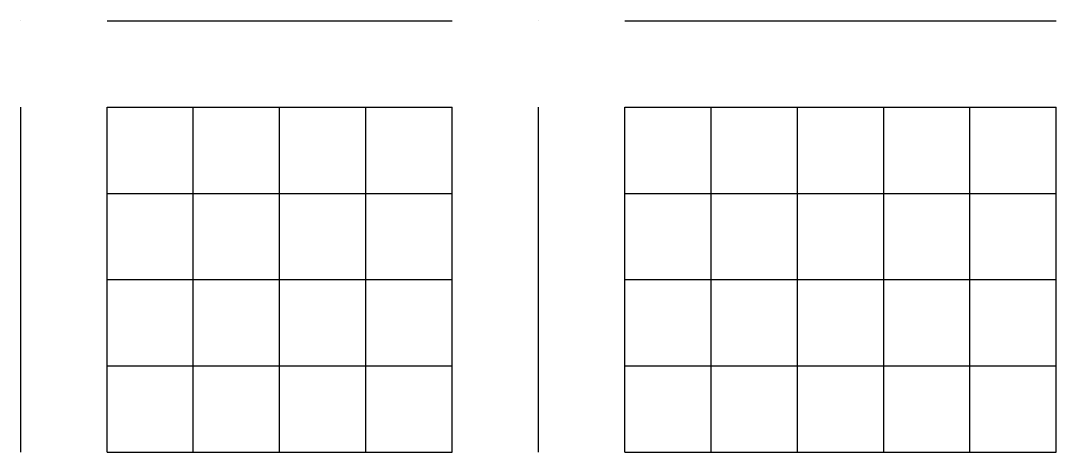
# Model space of a CAD drawing. Header units: millimetres. Extents: x 6 to 745025, y -1528 to 119936.
# Drawn here: x 178.068 to 178.576, y 109.573 to 109.784 of the extents above; entities that cross this region are included whole.
import ezdxf

# ---------------------------------------------------------------- set-up
doc = ezdxf.new("R2010")
doc.units = ezdxf.units.MM
doc.header["$MEASUREMENT"] = 0
doc.layers.get('0').update_dxf_attribs({"linetype": 'CONTINUOUS'})

msp = doc.modelspace()

# ---------------------------------------------------------------- linework, layer by layer
at = {"color": 0, "linetype": 'Continuous', "lineweight": 25, "true_color": 0x000005}
for p, q in [((178.06811, 109.78444), (178.06811, 109.78444)), ((178.06811, 109.78444), (178.06811, 109.78444)), ((178.06811, 109.78444), (178.06811, 109.78444)), ((178.06811, 109.78444), (178.06811, 109.78444)), ((178.06811, 109.78444), (178.06811, 109.78444)), ((178.06811, 109.78444), (178.06811, 109.78444)), ((178.06811, 109.78444), (178.06811, 109.78444)), ((178.06811, 109.78444), (178.06811, 109.78444)), ((178.06811, 109.78444), (178.06811, 109.78444)), ((178.06811, 109.78444), (178.06811, 109.78444)), ((178.06811, 109.78444), (178.06811, 109.78444)), ((178.06811, 109.78444), (178.06811, 109.78444)), ((178.06811, 109.78444), (178.06811, 109.78444)), ((178.06811, 109.78444), (178.06811, 109.78444)), ((178.11044, 109.78444), (178.11044, 109.78444)), ((178.11044, 109.78444), (178.11044, 109.78444)), ((178.11044, 109.78444), (178.11044, 109.78444)), ((178.11044, 109.78444), (178.11044, 109.78444)), ((178.11044, 109.78444), (178.11044, 109.78444)), ((178.11044, 109.78444), (178.11044, 109.78444)), ((178.11044, 109.78444), (178.11044, 109.78444)), ((178.11044, 109.78444), (178.11044, 109.78444)), ((178.15277, 109.78444), (178.15277, 109.78444)), ((178.15277, 109.78444), (178.15277, 109.78444)), ((178.15277, 109.78444), (178.15277, 109.78444)), ((178.15277, 109.78444), (178.15277, 109.78444)), ((178.15277, 109.78444), (178.15277, 109.78444)), ((178.15277, 109.78444), (178.15277, 109.78444)), ((178.15277, 109.78444), (178.15277, 109.78444)), ((178.19511, 109.78444), (178.19511, 109.78444)), ((178.19511, 109.78444), (178.19511, 109.78444)), ((178.19511, 109.78444), (178.19511, 109.78444)), ((178.19511, 109.78444), (178.19511, 109.78444)), ((178.19511, 109.78444), (178.19511, 109.78444)), ((178.19511, 109.78444), (178.19511, 109.78444)), ((178.19511, 109.78444), (178.19511, 109.78444)), ((178.23744, 109.78444), (178.23744, 109.78444)), ((178.23744, 109.78444), (178.23744, 109.78444)), ((178.23744, 109.78444), (178.23744, 109.78444)), ((178.23744, 109.78444), (178.23744, 109.78444)), ((178.23744, 109.78444), (178.23744, 109.78444)), ((178.23744, 109.78444), (178.23744, 109.78444)), ((178.23744, 109.78444), (178.23744, 109.78444)), ((178.27977, 109.78444), (178.27977, 109.78444)), ((178.27977, 109.78444), (178.27977, 109.78444)), ((178.27977, 109.78444), (178.27977, 109.78444)), ((178.27977, 109.78444), (178.27977, 109.78444)), ((178.27977, 109.78444), (178.27977, 109.78444)), ((178.27977, 109.78444), (178.27977, 109.78444)), ((178.27977, 109.78444), (178.27977, 109.78444)), ((178.32211, 109.78444), (178.32211, 109.78444)), ((178.32211, 109.78444), (178.32211, 109.78444)), ((178.32211, 109.78444), (178.32211, 109.78444)), ((178.32211, 109.78444), (178.32211, 109.78444)), ((178.32211, 109.78444), (178.32211, 109.78444)), ((178.32211, 109.78444), (178.32211, 109.78444)), ((178.32211, 109.78444), (178.32211, 109.78444)), ((178.32211, 109.78444), (178.32211, 109.78444)), ((178.32211, 109.78444), (178.32211, 109.78444)), ((178.32211, 109.78444), (178.32211, 109.78444)), ((178.32211, 109.78444), (178.32211, 109.78444)), ((178.32211, 109.78444), (178.32211, 109.78444)), ((178.32211, 109.78444), (178.32211, 109.78444)), ((178.32211, 109.78444), (178.32211, 109.78444)), ((178.36444, 109.78444), (178.36444, 109.78444)), ((178.36444, 109.78444), (178.36444, 109.78444)), ((178.36444, 109.78444), (178.36444, 109.78444)), ((178.36444, 109.78444), (178.36444, 109.78444)), ((178.36444, 109.78444), (178.36444, 109.78444)), ((178.36444, 109.78444), (178.36444, 109.78444)), ((178.36444, 109.78444), (178.36444, 109.78444)), ((178.36444, 109.78444), (178.36444, 109.78444)), ((178.40677, 109.78444), (178.40677, 109.78444)), ((178.40677, 109.78444), (178.40677, 109.78444)), ((178.40677, 109.78444), (178.40677, 109.78444)), ((178.40677, 109.78444), (178.40677, 109.78444)), ((178.40677, 109.78444), (178.40677, 109.78444)), ((178.40677, 109.78444), (178.40677, 109.78444)), ((178.40677, 109.78444), (178.40677, 109.78444)), ((178.44911, 109.78444), (178.44911, 109.78444)), ((178.44911, 109.78444), (178.44911, 109.78444)), ((178.44911, 109.78444), (178.44911, 109.78444)), ((178.44911, 109.78444), (178.44911, 109.78444)), ((178.44911, 109.78444), (178.44911, 109.78444)), ((178.44911, 109.78444), (178.44911, 109.78444)), ((178.44911, 109.78444), (178.44911, 109.78444)), ((178.49144, 109.78444), (178.49144, 109.78444)), ((178.49144, 109.78444), (178.49144, 109.78444)), ((178.49144, 109.78444), (178.49144, 109.78444)), ((178.49144, 109.78444), (178.49144, 109.78444)), ((178.49144, 109.78444), (178.49144, 109.78444)), ((178.49144, 109.78444), (178.49144, 109.78444)), ((178.49144, 109.78444), (178.49144, 109.78444)), ((178.53377, 109.78444), (178.53377, 109.78444)), ((178.53377, 109.78444), (178.53377, 109.78444)), ((178.53377, 109.78444), (178.53377, 109.78444)), ((178.53377, 109.78444), (178.53377, 109.78444)), ((178.53377, 109.78444), (178.53377, 109.78444)), ((178.53377, 109.78444), (178.53377, 109.78444)), ((178.53377, 109.78444), (178.53377, 109.78444)), ((178.57611, 109.78444), (178.57611, 109.78444)), ((178.57611, 109.78444), (178.57611, 109.78444)), ((178.57611, 109.78444), (178.57611, 109.78444)), ((178.57611, 109.78444), (178.57611, 109.78444)), ((178.57611, 109.78444), (178.57611, 109.78444)), ((178.57611, 109.78444), (178.57611, 109.78444)), ((178.57611, 109.78444), (178.57611, 109.78444)), ((178.06811, 109.74211), (178.06811, 109.74211)), ((178.06811, 109.74211), (178.06811, 109.74211)), ((178.06811, 109.74211), (178.06811, 109.74211)), ((178.06811, 109.74211), (178.06811, 109.74211)), ((178.06811, 109.74211), (178.06811, 109.74211)), ((178.06811, 109.74211), (178.06811, 109.74211)), ((178.06811, 109.74211), (178.06811, 109.74211)), ((178.32211, 109.74211), (178.32211, 109.74211)), ((178.32211, 109.74211), (178.32211, 109.74211)), ((178.32211, 109.74211), (178.32211, 109.74211)), ((178.32211, 109.74211), (178.32211, 109.74211)), ((178.32211, 109.74211), (178.32211, 109.74211)), ((178.32211, 109.74211), (178.32211, 109.74211)), ((178.32211, 109.74211), (178.32211, 109.74211)), ((178.06811, 109.69978), (178.06811, 109.69978)), ((178.06811, 109.69978), (178.06811, 109.69978)), ((178.06811, 109.69978), (178.06811, 109.69978)), ((178.06811, 109.69978), (178.06811, 109.69978)), ((178.06811, 109.69978), (178.06811, 109.69978)), ((178.06811, 109.69978), (178.06811, 109.69978)), ((178.06811, 109.69978), (178.06811, 109.69978)), ((178.32211, 109.69978), (178.32211, 109.69978)), ((178.32211, 109.69978), (178.32211, 109.69978)), ((178.32211, 109.69978), (178.32211, 109.69978)), ((178.32211, 109.69978), (178.32211, 109.69978)), ((178.32211, 109.69978), (178.32211, 109.69978)), ((178.32211, 109.69978), (178.32211, 109.69978)), ((178.32211, 109.69978), (178.32211, 109.69978)), ((178.06811, 109.65744), (178.06811, 109.65744)), ((178.06811, 109.65744), (178.06811, 109.65744)), ((178.06811, 109.65744), (178.06811, 109.65744)), ((178.06811, 109.65744), (178.06811, 109.65744)), ((178.06811, 109.65744), (178.06811, 109.65744)), ((178.06811, 109.65744), (178.06811, 109.65744)), ((178.06811, 109.65744), (178.06811, 109.65744)), ((178.32211, 109.65744), (178.32211, 109.65744)), ((178.32211, 109.65744), (178.32211, 109.65744)), ((178.32211, 109.65744), (178.32211, 109.65744)), ((178.32211, 109.65744), (178.32211, 109.65744)), ((178.32211, 109.65744), (178.32211, 109.65744)), ((178.32211, 109.65744), (178.32211, 109.65744)), ((178.32211, 109.65744), (178.32211, 109.65744)), ((178.06811, 109.61511), (178.06811, 109.61511)), ((178.06811, 109.61511), (178.06811, 109.61511)), ((178.06811, 109.61511), (178.06811, 109.61511)), ((178.06811, 109.61511), (178.06811, 109.61511)), ((178.06811, 109.61511), (178.06811, 109.61511)), ((178.06811, 109.61511), (178.06811, 109.61511)), ((178.06811, 109.61511), (178.06811, 109.61511)), ((178.32211, 109.61511), (178.32211, 109.61511)), ((178.32211, 109.61511), (178.32211, 109.61511)), ((178.32211, 109.61511), (178.32211, 109.61511)), ((178.32211, 109.61511), (178.32211, 109.61511)), ((178.32211, 109.61511), (178.32211, 109.61511)), ((178.32211, 109.61511), (178.32211, 109.61511)), ((178.32211, 109.61511), (178.32211, 109.61511)), ((178.06811, 109.57278), (178.06811, 109.57278)), ((178.06811, 109.57278), (178.06811, 109.57278)), ((178.06811, 109.57278), (178.06811, 109.57278)), ((178.06811, 109.57278), (178.06811, 109.57278)), ((178.06811, 109.57278), (178.06811, 109.57278)), ((178.06811, 109.57278), (178.06811, 109.57278)), ((178.06811, 109.57278), (178.06811, 109.57278)), ((178.06811, 109.57278), (178.06811, 109.57278)), ((178.32211, 109.57278), (178.32211, 109.57278)), ((178.32211, 109.57278), (178.32211, 109.57278)), ((178.32211, 109.57278), (178.32211, 109.57278)), ((178.32211, 109.57278), (178.32211, 109.57278)), ((178.32211, 109.57278), (178.32211, 109.57278)), ((178.32211, 109.57278), (178.32211, 109.57278)), ((178.32211, 109.57278), (178.32211, 109.57278)), ((178.32211, 109.57278), (178.32211, 109.57278))]:
    msp.add_line(p, q, dxfattribs=at)
for points in [[(178.11044, 109.78444), (178.15277, 109.78444), (178.19511, 109.78444), (178.23744, 109.78444), (178.27977, 109.78444)], [(178.11044, 109.78444), (178.15277, 109.78444), (178.19511, 109.78444), (178.23744, 109.78444), (178.27977, 109.78444)], [(178.11044, 109.78444), (178.15277, 109.78444), (178.19511, 109.78444), (178.23744, 109.78444), (178.27977, 109.78444)], [(178.11044, 109.78444), (178.15277, 109.78444), (178.19511, 109.78444), (178.23744, 109.78444), (178.27977, 109.78444)], [(178.11044, 109.78444), (178.15277, 109.78444), (178.19511, 109.78444), (178.23744, 109.78444), (178.27977, 109.78444)], [(178.11044, 109.78444), (178.15277, 109.78444), (178.19511, 109.78444), (178.23744, 109.78444), (178.27977, 109.78444)], [(178.11044, 109.78444), (178.15277, 109.78444), (178.19511, 109.78444), (178.23744, 109.78444), (178.27977, 109.78444)], [(178.36444, 109.78444), (178.40677, 109.78444), (178.44911, 109.78444), (178.49144, 109.78444), (178.53377, 109.78444), (178.57611, 109.78444)], [(178.36444, 109.78444), (178.40677, 109.78444), (178.44911, 109.78444), (178.49144, 109.78444), (178.53377, 109.78444), (178.57611, 109.78444)], [(178.36444, 109.78444), (178.40677, 109.78444), (178.44911, 109.78444), (178.49144, 109.78444), (178.53377, 109.78444), (178.57611, 109.78444)], [(178.36444, 109.78444), (178.40677, 109.78444), (178.44911, 109.78444), (178.49144, 109.78444), (178.53377, 109.78444), (178.57611, 109.78444)], [(178.36444, 109.78444), (178.40677, 109.78444), (178.44911, 109.78444), (178.49144, 109.78444), (178.53377, 109.78444), (178.57611, 109.78444)], [(178.36444, 109.78444), (178.40677, 109.78444), (178.44911, 109.78444), (178.49144, 109.78444), (178.53377, 109.78444), (178.57611, 109.78444)], [(178.36444, 109.78444), (178.40677, 109.78444), (178.44911, 109.78444), (178.49144, 109.78444), (178.53377, 109.78444), (178.57611, 109.78444)], [(178.06811, 109.57278), (178.06811, 109.61511), (178.06811, 109.65744), (178.06811, 109.69978), (178.06811, 109.74211)], [(178.06811, 109.57278), (178.06811, 109.61511), (178.06811, 109.65744), (178.06811, 109.69978), (178.06811, 109.74211)], [(178.06811, 109.57278), (178.06811, 109.61511), (178.06811, 109.65744), (178.06811, 109.69978), (178.06811, 109.74211)], [(178.06811, 109.57278), (178.06811, 109.61511), (178.06811, 109.65744), (178.06811, 109.69978), (178.06811, 109.74211)], [(178.06811, 109.57278), (178.06811, 109.61511), (178.06811, 109.65744), (178.06811, 109.69978), (178.06811, 109.74211)], [(178.06811, 109.57278), (178.06811, 109.61511), (178.06811, 109.65744), (178.06811, 109.69978), (178.06811, 109.74211)], [(178.06811, 109.57278), (178.06811, 109.61511), (178.06811, 109.65744), (178.06811, 109.69978), (178.06811, 109.74211)], [(178.11044, 109.74211), (178.15277, 109.74211), (178.19511, 109.74211), (178.23744, 109.74211), (178.27977, 109.74211)], [(178.11044, 109.74211), (178.15277, 109.74211), (178.19511, 109.74211), (178.23744, 109.74211), (178.27977, 109.74211)], [(178.11044, 109.74211), (178.15277, 109.74211), (178.19511, 109.74211), (178.23744, 109.74211), (178.27977, 109.74211)], [(178.11044, 109.74211), (178.15277, 109.74211), (178.19511, 109.74211), (178.23744, 109.74211), (178.27977, 109.74211)], [(178.11044, 109.74211), (178.15277, 109.74211), (178.19511, 109.74211), (178.23744, 109.74211), (178.27977, 109.74211)], [(178.11044, 109.74211), (178.15277, 109.74211), (178.19511, 109.74211), (178.23744, 109.74211), (178.27977, 109.74211)], [(178.11044, 109.74211), (178.15277, 109.74211), (178.19511, 109.74211), (178.23744, 109.74211), (178.27977, 109.74211)], [(178.11044, 109.57278), (178.11044, 109.61511), (178.11044, 109.65744), (178.11044, 109.69978), (178.11044, 109.74211)], [(178.11044, 109.57278), (178.11044, 109.61511), (178.11044, 109.65744), (178.11044, 109.69978), (178.11044, 109.74211)], [(178.11044, 109.57278), (178.11044, 109.61511), (178.11044, 109.65744), (178.11044, 109.69978), (178.11044, 109.74211)], [(178.11044, 109.57278), (178.11044, 109.61511), (178.11044, 109.65744), (178.11044, 109.69978), (178.11044, 109.74211)], [(178.11044, 109.57278), (178.11044, 109.61511), (178.11044, 109.65744), (178.11044, 109.69978), (178.11044, 109.74211)], [(178.11044, 109.57278), (178.11044, 109.61511), (178.11044, 109.65744), (178.11044, 109.69978), (178.11044, 109.74211)], [(178.11044, 109.57278), (178.11044, 109.61511), (178.11044, 109.65744), (178.11044, 109.69978), (178.11044, 109.74211)], [(178.11044, 109.57278), (178.11044, 109.61511), (178.11044, 109.65744), (178.11044, 109.69978), (178.11044, 109.74211)], [(178.15277, 109.57278), (178.15277, 109.61511), (178.15277, 109.65744), (178.15277, 109.69978), (178.15277, 109.74211)], [(178.15277, 109.57278), (178.15277, 109.61511), (178.15277, 109.65744), (178.15277, 109.69978), (178.15277, 109.74211)], [(178.15277, 109.57278), (178.15277, 109.61511), (178.15277, 109.65744), (178.15277, 109.69978), (178.15277, 109.74211)], [(178.15277, 109.57278), (178.15277, 109.61511), (178.15277, 109.65744), (178.15277, 109.69978), (178.15277, 109.74211)], [(178.15277, 109.57278), (178.15277, 109.61511), (178.15277, 109.65744), (178.15277, 109.69978), (178.15277, 109.74211)], [(178.15277, 109.57278), (178.15277, 109.61511), (178.15277, 109.65744), (178.15277, 109.69978), (178.15277, 109.74211)], [(178.15277, 109.57278), (178.15277, 109.61511), (178.15277, 109.65744), (178.15277, 109.69978), (178.15277, 109.74211)], [(178.19511, 109.57278), (178.19511, 109.61511), (178.19511, 109.65744), (178.19511, 109.69978), (178.19511, 109.74211)], [(178.19511, 109.57278), (178.19511, 109.61511), (178.19511, 109.65744), (178.19511, 109.69978), (178.19511, 109.74211)], [(178.19511, 109.57278), (178.19511, 109.61511), (178.19511, 109.65744), (178.19511, 109.69978), (178.19511, 109.74211)], [(178.19511, 109.57278), (178.19511, 109.61511), (178.19511, 109.65744), (178.19511, 109.69978), (178.19511, 109.74211)], [(178.19511, 109.57278), (178.19511, 109.61511), (178.19511, 109.65744), (178.19511, 109.69978), (178.19511, 109.74211)], [(178.19511, 109.57278), (178.19511, 109.61511), (178.19511, 109.65744), (178.19511, 109.69978), (178.19511, 109.74211)], [(178.19511, 109.57278), (178.19511, 109.61511), (178.19511, 109.65744), (178.19511, 109.69978), (178.19511, 109.74211)], [(178.23744, 109.57278), (178.23744, 109.61511), (178.23744, 109.65744), (178.23744, 109.69978), (178.23744, 109.74211)], [(178.23744, 109.57278), (178.23744, 109.61511), (178.23744, 109.65744), (178.23744, 109.69978), (178.23744, 109.74211)], [(178.23744, 109.57278), (178.23744, 109.61511), (178.23744, 109.65744), (178.23744, 109.69978), (178.23744, 109.74211)], [(178.23744, 109.57278), (178.23744, 109.61511), (178.23744, 109.65744), (178.23744, 109.69978), (178.23744, 109.74211)], [(178.23744, 109.57278), (178.23744, 109.61511), (178.23744, 109.65744), (178.23744, 109.69978), (178.23744, 109.74211)], [(178.23744, 109.57278), (178.23744, 109.61511), (178.23744, 109.65744), (178.23744, 109.69978), (178.23744, 109.74211)], [(178.23744, 109.57278), (178.23744, 109.61511), (178.23744, 109.65744), (178.23744, 109.69978), (178.23744, 109.74211)], [(178.27977, 109.57278), (178.27977, 109.61511), (178.27977, 109.65744), (178.27977, 109.69978), (178.27977, 109.74211)], [(178.27977, 109.57278), (178.27977, 109.61511), (178.27977, 109.65744), (178.27977, 109.69978), (178.27977, 109.74211)], [(178.27977, 109.57278), (178.27977, 109.61511), (178.27977, 109.65744), (178.27977, 109.69978), (178.27977, 109.74211)], [(178.27977, 109.57278), (178.27977, 109.61511), (178.27977, 109.65744), (178.27977, 109.69978), (178.27977, 109.74211)], [(178.27977, 109.57278), (178.27977, 109.61511), (178.27977, 109.65744), (178.27977, 109.69978), (178.27977, 109.74211)], [(178.27977, 109.57278), (178.27977, 109.61511), (178.27977, 109.65744), (178.27977, 109.69978), (178.27977, 109.74211)], [(178.27977, 109.57278), (178.27977, 109.61511), (178.27977, 109.65744), (178.27977, 109.69978), (178.27977, 109.74211)], [(178.32211, 109.57278), (178.32211, 109.61511), (178.32211, 109.65744), (178.32211, 109.69978), (178.32211, 109.74211)], [(178.32211, 109.57278), (178.32211, 109.61511), (178.32211, 109.65744), (178.32211, 109.69978), (178.32211, 109.74211)], [(178.32211, 109.57278), (178.32211, 109.61511), (178.32211, 109.65744), (178.32211, 109.69978), (178.32211, 109.74211)], [(178.32211, 109.57278), (178.32211, 109.61511), (178.32211, 109.65744), (178.32211, 109.69978), (178.32211, 109.74211)], [(178.32211, 109.57278), (178.32211, 109.61511), (178.32211, 109.65744), (178.32211, 109.69978), (178.32211, 109.74211)], [(178.32211, 109.57278), (178.32211, 109.61511), (178.32211, 109.65744), (178.32211, 109.69978), (178.32211, 109.74211)], [(178.32211, 109.57278), (178.32211, 109.61511), (178.32211, 109.65744), (178.32211, 109.69978), (178.32211, 109.74211)], [(178.36444, 109.74211), (178.40677, 109.74211), (178.44911, 109.74211), (178.49144, 109.74211), (178.53377, 109.74211), (178.57611, 109.74211)], [(178.36444, 109.74211), (178.40677, 109.74211), (178.44911, 109.74211), (178.49144, 109.74211), (178.53377, 109.74211), (178.57611, 109.74211)], [(178.36444, 109.74211), (178.40677, 109.74211), (178.44911, 109.74211), (178.49144, 109.74211), (178.53377, 109.74211), (178.57611, 109.74211)], [(178.36444, 109.74211), (178.40677, 109.74211), (178.44911, 109.74211), (178.49144, 109.74211), (178.53377, 109.74211), (178.57611, 109.74211)], [(178.36444, 109.74211), (178.40677, 109.74211), (178.44911, 109.74211), (178.49144, 109.74211), (178.53377, 109.74211), (178.57611, 109.74211)], [(178.36444, 109.74211), (178.40677, 109.74211), (178.44911, 109.74211), (178.49144, 109.74211), (178.53377, 109.74211), (178.57611, 109.74211)], [(178.36444, 109.74211), (178.40677, 109.74211), (178.44911, 109.74211), (178.49144, 109.74211), (178.53377, 109.74211), (178.57611, 109.74211)], [(178.36444, 109.57278), (178.36444, 109.61511), (178.36444, 109.65744), (178.36444, 109.69978), (178.36444, 109.74211)], [(178.36444, 109.57278), (178.36444, 109.61511), (178.36444, 109.65744), (178.36444, 109.69978), (178.36444, 109.74211)], [(178.36444, 109.57278), (178.36444, 109.61511), (178.36444, 109.65744), (178.36444, 109.69978), (178.36444, 109.74211)], [(178.36444, 109.57278), (178.36444, 109.61511), (178.36444, 109.65744), (178.36444, 109.69978), (178.36444, 109.74211)], [(178.36444, 109.57278), (178.36444, 109.61511), (178.36444, 109.65744), (178.36444, 109.69978), (178.36444, 109.74211)], [(178.36444, 109.57278), (178.36444, 109.61511), (178.36444, 109.65744), (178.36444, 109.69978), (178.36444, 109.74211)], [(178.36444, 109.57278), (178.36444, 109.61511), (178.36444, 109.65744), (178.36444, 109.69978), (178.36444, 109.74211)], [(178.36444, 109.57278), (178.36444, 109.61511), (178.36444, 109.65744), (178.36444, 109.69978), (178.36444, 109.74211)], [(178.40677, 109.57278), (178.40677, 109.61511), (178.40677, 109.65744), (178.40677, 109.69978), (178.40677, 109.74211)], [(178.40677, 109.57278), (178.40677, 109.61511), (178.40677, 109.65744), (178.40677, 109.69978), (178.40677, 109.74211)], [(178.40677, 109.57278), (178.40677, 109.61511), (178.40677, 109.65744), (178.40677, 109.69978), (178.40677, 109.74211)], [(178.40677, 109.57278), (178.40677, 109.61511), (178.40677, 109.65744), (178.40677, 109.69978), (178.40677, 109.74211)], [(178.40677, 109.57278), (178.40677, 109.61511), (178.40677, 109.65744), (178.40677, 109.69978), (178.40677, 109.74211)], [(178.40677, 109.57278), (178.40677, 109.61511), (178.40677, 109.65744), (178.40677, 109.69978), (178.40677, 109.74211)], [(178.40677, 109.57278), (178.40677, 109.61511), (178.40677, 109.65744), (178.40677, 109.69978), (178.40677, 109.74211)], [(178.44911, 109.57278), (178.44911, 109.61511), (178.44911, 109.65744), (178.44911, 109.69978), (178.44911, 109.74211)], [(178.44911, 109.57278), (178.44911, 109.61511), (178.44911, 109.65744), (178.44911, 109.69978), (178.44911, 109.74211)], [(178.44911, 109.57278), (178.44911, 109.61511), (178.44911, 109.65744), (178.44911, 109.69978), (178.44911, 109.74211)], [(178.44911, 109.57278), (178.44911, 109.61511), (178.44911, 109.65744), (178.44911, 109.69978), (178.44911, 109.74211)], [(178.44911, 109.57278), (178.44911, 109.61511), (178.44911, 109.65744), (178.44911, 109.69978), (178.44911, 109.74211)], [(178.44911, 109.57278), (178.44911, 109.61511), (178.44911, 109.65744), (178.44911, 109.69978), (178.44911, 109.74211)], [(178.44911, 109.57278), (178.44911, 109.61511), (178.44911, 109.65744), (178.44911, 109.69978), (178.44911, 109.74211)], [(178.49144, 109.57278), (178.49144, 109.61511), (178.49144, 109.65744), (178.49144, 109.69978), (178.49144, 109.74211)], [(178.49144, 109.57278), (178.49144, 109.61511), (178.49144, 109.65744), (178.49144, 109.69978), (178.49144, 109.74211)], [(178.49144, 109.57278), (178.49144, 109.61511), (178.49144, 109.65744), (178.49144, 109.69978), (178.49144, 109.74211)], [(178.49144, 109.57278), (178.49144, 109.61511), (178.49144, 109.65744), (178.49144, 109.69978), (178.49144, 109.74211)], [(178.49144, 109.57278), (178.49144, 109.61511), (178.49144, 109.65744), (178.49144, 109.69978), (178.49144, 109.74211)], [(178.49144, 109.57278), (178.49144, 109.61511), (178.49144, 109.65744), (178.49144, 109.69978), (178.49144, 109.74211)], [(178.49144, 109.57278), (178.49144, 109.61511), (178.49144, 109.65744), (178.49144, 109.69978), (178.49144, 109.74211)], [(178.53377, 109.57278), (178.53377, 109.61511), (178.53377, 109.65744), (178.53377, 109.69978), (178.53377, 109.74211)], [(178.53377, 109.57278), (178.53377, 109.61511), (178.53377, 109.65744), (178.53377, 109.69978), (178.53377, 109.74211)], [(178.53377, 109.57278), (178.53377, 109.61511), (178.53377, 109.65744), (178.53377, 109.69978), (178.53377, 109.74211)], [(178.53377, 109.57278), (178.53377, 109.61511), (178.53377, 109.65744), (178.53377, 109.69978), (178.53377, 109.74211)], [(178.53377, 109.57278), (178.53377, 109.61511), (178.53377, 109.65744), (178.53377, 109.69978), (178.53377, 109.74211)], [(178.53377, 109.57278), (178.53377, 109.61511), (178.53377, 109.65744), (178.53377, 109.69978), (178.53377, 109.74211)], [(178.53377, 109.57278), (178.53377, 109.61511), (178.53377, 109.65744), (178.53377, 109.69978), (178.53377, 109.74211)], [(178.57611, 109.57278), (178.57611, 109.61511), (178.57611, 109.65744), (178.57611, 109.69978), (178.57611, 109.74211)], [(178.57611, 109.57278), (178.57611, 109.61511), (178.57611, 109.65744), (178.57611, 109.69978), (178.57611, 109.74211)], [(178.57611, 109.57278), (178.57611, 109.61511), (178.57611, 109.65744), (178.57611, 109.69978), (178.57611, 109.74211)], [(178.57611, 109.57278), (178.57611, 109.61511), (178.57611, 109.65744), (178.57611, 109.69978), (178.57611, 109.74211)], [(178.57611, 109.57278), (178.57611, 109.61511), (178.57611, 109.65744), (178.57611, 109.69978), (178.57611, 109.74211)], [(178.57611, 109.57278), (178.57611, 109.61511), (178.57611, 109.65744), (178.57611, 109.69978), (178.57611, 109.74211)], [(178.57611, 109.57278), (178.57611, 109.61511), (178.57611, 109.65744), (178.57611, 109.69978), (178.57611, 109.74211)], [(178.11044, 109.69978), (178.15277, 109.69978), (178.19511, 109.69978), (178.23744, 109.69978), (178.27977, 109.69978)], [(178.11044, 109.69978), (178.15277, 109.69978), (178.19511, 109.69978), (178.23744, 109.69978), (178.27977, 109.69978)], [(178.11044, 109.69978), (178.15277, 109.69978), (178.19511, 109.69978), (178.23744, 109.69978), (178.27977, 109.69978)], [(178.11044, 109.69978), (178.15277, 109.69978), (178.19511, 109.69978), (178.23744, 109.69978), (178.27977, 109.69978)], [(178.11044, 109.69978), (178.15277, 109.69978), (178.19511, 109.69978), (178.23744, 109.69978), (178.27977, 109.69978)], [(178.11044, 109.69978), (178.15277, 109.69978), (178.19511, 109.69978), (178.23744, 109.69978), (178.27977, 109.69978)], [(178.11044, 109.69978), (178.15277, 109.69978), (178.19511, 109.69978), (178.23744, 109.69978), (178.27977, 109.69978)], [(178.36444, 109.69978), (178.40677, 109.69978), (178.44911, 109.69978), (178.49144, 109.69978), (178.53377, 109.69978), (178.57611, 109.69978)], [(178.36444, 109.69978), (178.40677, 109.69978), (178.44911, 109.69978), (178.49144, 109.69978), (178.53377, 109.69978), (178.57611, 109.69978)], [(178.36444, 109.69978), (178.40677, 109.69978), (178.44911, 109.69978), (178.49144, 109.69978), (178.53377, 109.69978), (178.57611, 109.69978)], [(178.36444, 109.69978), (178.40677, 109.69978), (178.44911, 109.69978), (178.49144, 109.69978), (178.53377, 109.69978), (178.57611, 109.69978)], [(178.36444, 109.69978), (178.40677, 109.69978), (178.44911, 109.69978), (178.49144, 109.69978), (178.53377, 109.69978), (178.57611, 109.69978)], [(178.36444, 109.69978), (178.40677, 109.69978), (178.44911, 109.69978), (178.49144, 109.69978), (178.53377, 109.69978), (178.57611, 109.69978)], [(178.36444, 109.69978), (178.40677, 109.69978), (178.44911, 109.69978), (178.49144, 109.69978), (178.53377, 109.69978), (178.57611, 109.69978)], [(178.11044, 109.65744), (178.15277, 109.65744), (178.19511, 109.65744), (178.23744, 109.65744), (178.27977, 109.65744)], [(178.11044, 109.65744), (178.15277, 109.65744), (178.19511, 109.65744), (178.23744, 109.65744), (178.27977, 109.65744)], [(178.11044, 109.65744), (178.15277, 109.65744), (178.19511, 109.65744), (178.23744, 109.65744), (178.27977, 109.65744)], [(178.11044, 109.65744), (178.15277, 109.65744), (178.19511, 109.65744), (178.23744, 109.65744), (178.27977, 109.65744)], [(178.11044, 109.65744), (178.15277, 109.65744), (178.19511, 109.65744), (178.23744, 109.65744), (178.27977, 109.65744)], [(178.11044, 109.65744), (178.15277, 109.65744), (178.19511, 109.65744), (178.23744, 109.65744), (178.27977, 109.65744)], [(178.11044, 109.65744), (178.15277, 109.65744), (178.19511, 109.65744), (178.23744, 109.65744), (178.27977, 109.65744)], [(178.36444, 109.65744), (178.40677, 109.65744), (178.44911, 109.65744), (178.49144, 109.65744), (178.53377, 109.65744), (178.57611, 109.65744)], [(178.36444, 109.65744), (178.40677, 109.65744), (178.44911, 109.65744), (178.49144, 109.65744), (178.53377, 109.65744), (178.57611, 109.65744)], [(178.36444, 109.65744), (178.40677, 109.65744), (178.44911, 109.65744), (178.49144, 109.65744), (178.53377, 109.65744), (178.57611, 109.65744)], [(178.36444, 109.65744), (178.40677, 109.65744), (178.44911, 109.65744), (178.49144, 109.65744), (178.53377, 109.65744), (178.57611, 109.65744)], [(178.36444, 109.65744), (178.40677, 109.65744), (178.44911, 109.65744), (178.49144, 109.65744), (178.53377, 109.65744), (178.57611, 109.65744)], [(178.36444, 109.65744), (178.40677, 109.65744), (178.44911, 109.65744), (178.49144, 109.65744), (178.53377, 109.65744), (178.57611, 109.65744)], [(178.36444, 109.65744), (178.40677, 109.65744), (178.44911, 109.65744), (178.49144, 109.65744), (178.53377, 109.65744), (178.57611, 109.65744)], [(178.11044, 109.61511), (178.15277, 109.61511), (178.19511, 109.61511), (178.23744, 109.61511), (178.27977, 109.61511)], [(178.11044, 109.61511), (178.15277, 109.61511), (178.19511, 109.61511), (178.23744, 109.61511), (178.27977, 109.61511)], [(178.11044, 109.61511), (178.15277, 109.61511), (178.19511, 109.61511), (178.23744, 109.61511), (178.27977, 109.61511)], [(178.11044, 109.61511), (178.15277, 109.61511), (178.19511, 109.61511), (178.23744, 109.61511), (178.27977, 109.61511)], [(178.11044, 109.61511), (178.15277, 109.61511), (178.19511, 109.61511), (178.23744, 109.61511), (178.27977, 109.61511)], [(178.11044, 109.61511), (178.15277, 109.61511), (178.19511, 109.61511), (178.23744, 109.61511), (178.27977, 109.61511)], [(178.11044, 109.61511), (178.15277, 109.61511), (178.19511, 109.61511), (178.23744, 109.61511), (178.27977, 109.61511)], [(178.36444, 109.61511), (178.40677, 109.61511), (178.44911, 109.61511), (178.49144, 109.61511), (178.53377, 109.61511), (178.57611, 109.61511)], [(178.36444, 109.61511), (178.40677, 109.61511), (178.44911, 109.61511), (178.49144, 109.61511), (178.53377, 109.61511), (178.57611, 109.61511)], [(178.36444, 109.61511), (178.40677, 109.61511), (178.44911, 109.61511), (178.49144, 109.61511), (178.53377, 109.61511), (178.57611, 109.61511)], [(178.36444, 109.61511), (178.40677, 109.61511), (178.44911, 109.61511), (178.49144, 109.61511), (178.53377, 109.61511), (178.57611, 109.61511)], [(178.36444, 109.61511), (178.40677, 109.61511), (178.44911, 109.61511), (178.49144, 109.61511), (178.53377, 109.61511), (178.57611, 109.61511)], [(178.36444, 109.61511), (178.40677, 109.61511), (178.44911, 109.61511), (178.49144, 109.61511), (178.53377, 109.61511), (178.57611, 109.61511)], [(178.36444, 109.61511), (178.40677, 109.61511), (178.44911, 109.61511), (178.49144, 109.61511), (178.53377, 109.61511), (178.57611, 109.61511)], [(178.11044, 109.57278), (178.15277, 109.57278), (178.19511, 109.57278), (178.23744, 109.57278), (178.27977, 109.57278)], [(178.11044, 109.57278), (178.15277, 109.57278), (178.19511, 109.57278), (178.23744, 109.57278), (178.27977, 109.57278)], [(178.11044, 109.57278), (178.15277, 109.57278), (178.19511, 109.57278), (178.23744, 109.57278), (178.27977, 109.57278)], [(178.11044, 109.57278), (178.15277, 109.57278), (178.19511, 109.57278), (178.23744, 109.57278), (178.27977, 109.57278)], [(178.11044, 109.57278), (178.15277, 109.57278), (178.19511, 109.57278), (178.23744, 109.57278), (178.27977, 109.57278)], [(178.11044, 109.57278), (178.15277, 109.57278), (178.19511, 109.57278), (178.23744, 109.57278), (178.27977, 109.57278)], [(178.11044, 109.57278), (178.15277, 109.57278), (178.19511, 109.57278), (178.23744, 109.57278), (178.27977, 109.57278)], [(178.11044, 109.57278), (178.15277, 109.57278), (178.19511, 109.57278), (178.23744, 109.57278), (178.27977, 109.57278)], [(178.36444, 109.57278), (178.40677, 109.57278), (178.44911, 109.57278), (178.49144, 109.57278), (178.53377, 109.57278), (178.57611, 109.57278)], [(178.36444, 109.57278), (178.40677, 109.57278), (178.44911, 109.57278), (178.49144, 109.57278), (178.53377, 109.57278), (178.57611, 109.57278)], [(178.36444, 109.57278), (178.40677, 109.57278), (178.44911, 109.57278), (178.49144, 109.57278), (178.53377, 109.57278), (178.57611, 109.57278)], [(178.36444, 109.57278), (178.40677, 109.57278), (178.44911, 109.57278), (178.49144, 109.57278), (178.53377, 109.57278), (178.57611, 109.57278)], [(178.36444, 109.57278), (178.40677, 109.57278), (178.44911, 109.57278), (178.49144, 109.57278), (178.53377, 109.57278), (178.57611, 109.57278)], [(178.36444, 109.57278), (178.40677, 109.57278), (178.44911, 109.57278), (178.49144, 109.57278), (178.53377, 109.57278), (178.57611, 109.57278)], [(178.36444, 109.57278), (178.40677, 109.57278), (178.44911, 109.57278), (178.49144, 109.57278), (178.53377, 109.57278), (178.57611, 109.57278)], [(178.36444, 109.57278), (178.40677, 109.57278), (178.44911, 109.57278), (178.49144, 109.57278), (178.53377, 109.57278), (178.57611, 109.57278)]]:
    msp.add_lwpolyline(points, dxfattribs=at)

doc.saveas('drawing.dxf')
